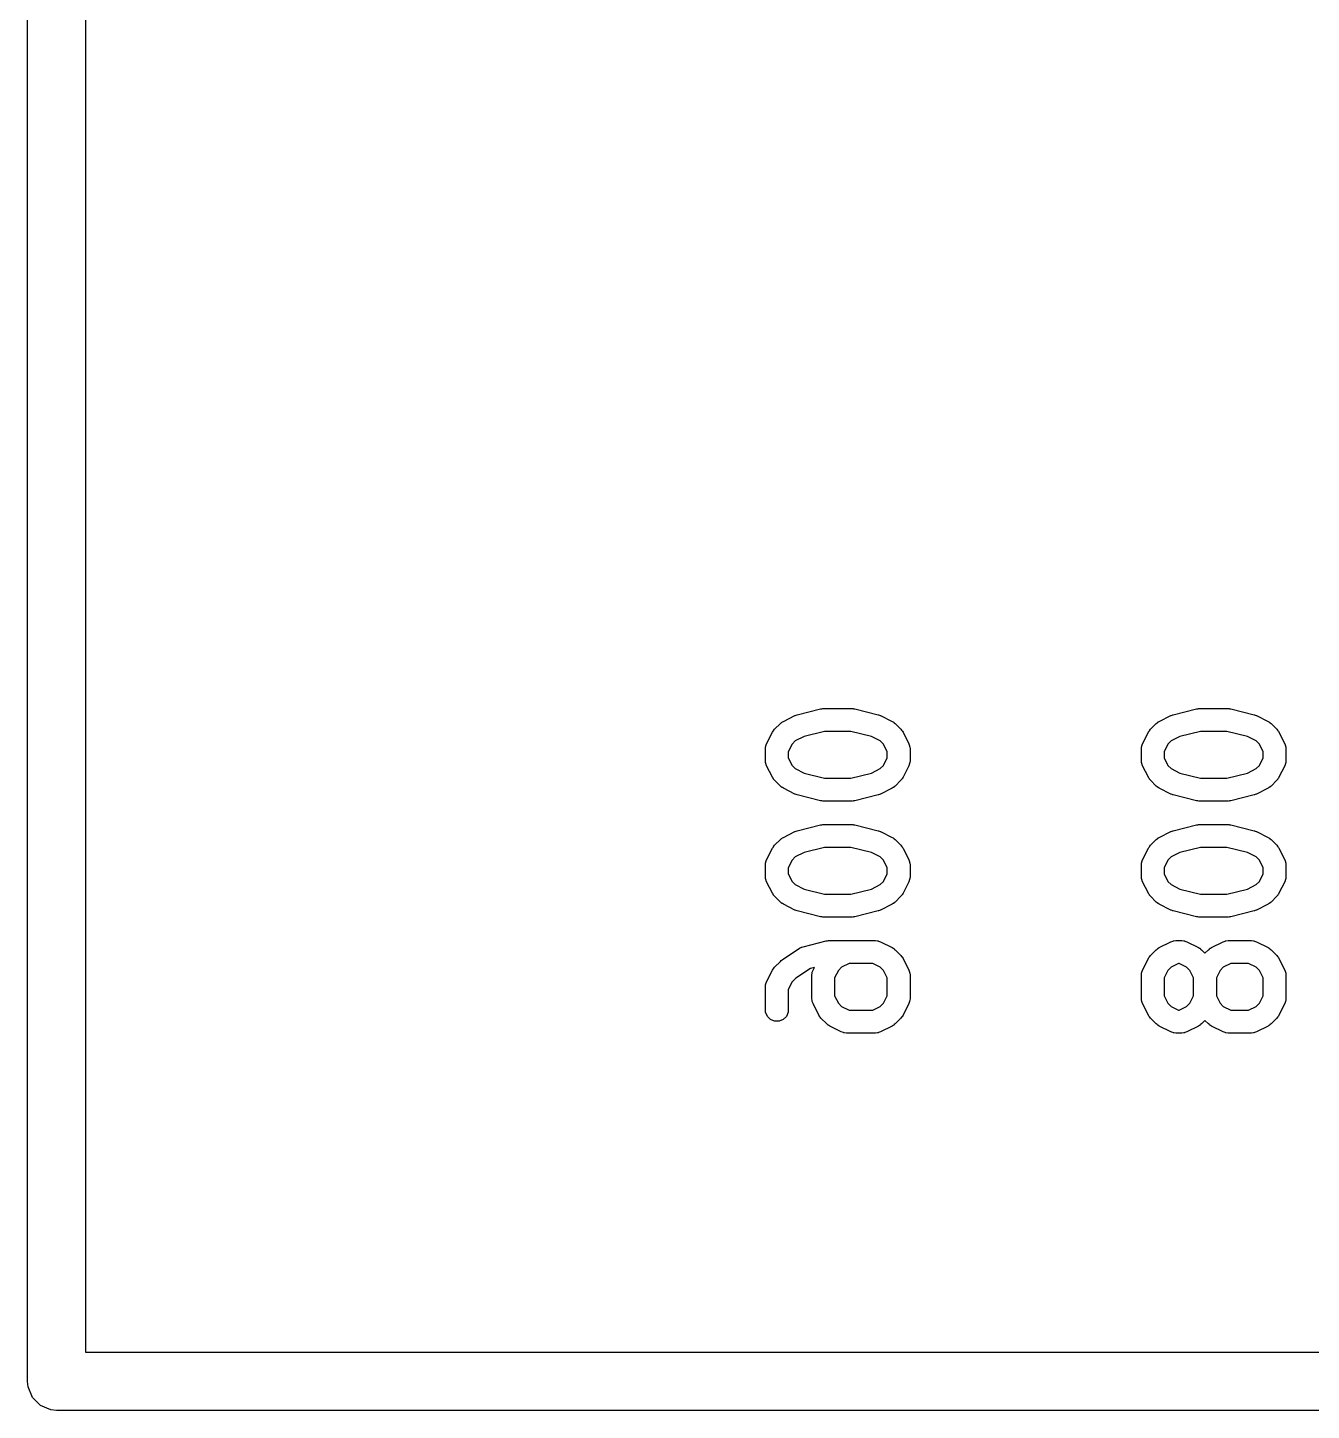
# Model space of a CAD drawing. Extents: x 169.7 to 203.1, y -97.4 to -79.2.
# Drawn here: x 169.7 to 178.13, y -97.39 to -88.3 of the extents above; entities that cross this region are included whole.
import ezdxf

# ---------------------------------------------------------------- set-up
doc = ezdxf.new("R2010")
doc.units = 0
doc.layers.add('BLACK', color=7, linetype='CONTINUOUS')

msp = doc.modelspace()

# ---------------------------------------------------------------- linework, layer by layer
at = {"layer": 'BLACK', "linetype": 'CONTINUOUS'}
for p, q in [((169.6995, -97.195), (169.6995, -79.415)), ((170.0805, -79.6055), (170.0805, -97.0045)), ((174.756485, -92.817048), (174.908867, -92.778952)), ((174.908867, -92.778952), (174.911403, -92.778576)), ((174.911403, -92.778576), (174.912425, -92.778154)), ((174.912425, -92.778154), (174.917937, -92.777611)), ((174.917937, -92.777611), (174.923411, -92.776802)), ((174.923411, -92.776802), (174.924503, -92.776964)), ((174.924503, -92.776964), (174.927057, -92.776713)), ((174.927057, -92.776713), (175.117533, -92.776713)), ((175.117533, -92.776713), (175.120086, -92.776964)), ((175.120086, -92.776964), (175.121179, -92.776802)), ((175.121179, -92.776802), (175.126653, -92.777611)), ((175.126653, -92.777611), (175.132165, -92.778154)), ((175.132165, -92.778154), (175.133185, -92.778576)), ((175.133185, -92.778576), (175.135724, -92.778952)), ((175.135724, -92.778952), (175.288105, -92.817048)), ((177.226485, -92.817048), (177.378867, -92.778952)), ((177.378867, -92.778952), (177.381403, -92.778576)), ((177.381403, -92.778576), (177.382425, -92.778154)), ((177.382425, -92.778154), (177.387937, -92.777611)), ((177.387937, -92.777611), (177.393411, -92.776802)), ((177.393411, -92.776802), (177.394503, -92.776964)), ((177.394503, -92.776964), (177.397057, -92.776713)), ((177.397057, -92.776713), (177.587533, -92.776713)), ((177.587533, -92.776713), (177.590086, -92.776964)), ((177.590086, -92.776964), (177.591179, -92.776802)), ((177.591179, -92.776802), (177.596653, -92.777611)), ((177.596653, -92.777611), (177.602165, -92.778154)), ((177.602165, -92.778154), (177.603185, -92.778576)), ((177.603185, -92.778576), (177.605724, -92.778952)), ((177.605724, -92.778952), (177.758105, -92.817048)), ((174.607357, -92.912966), (174.645452, -92.874871)), ((174.645452, -92.874871), (174.651201, -92.870152)), ((174.651201, -92.870152), (174.652501, -92.868654)), ((174.652501, -92.868654), (174.65476, -92.867232)), ((174.65476, -92.867232), (174.656817, -92.865544)), ((174.656817, -92.865544), (174.658644, -92.864786)), ((174.658644, -92.864786), (174.664944, -92.860822)), ((174.664944, -92.860822), (174.741135, -92.822727)), ((174.741135, -92.822727), (174.742204, -92.822317)), ((174.742204, -92.822317), (174.74264, -92.821995)), ((174.74264, -92.821995), (174.748791, -92.819796)), ((174.748791, -92.819796), (174.754867, -92.817472)), ((174.754867, -92.817472), (174.755405, -92.817433)), ((174.755405, -92.817433), (174.756485, -92.817048)), ((175.288105, -92.817048), (175.289184, -92.817433)), ((175.289184, -92.817433), (175.289723, -92.817472)), ((175.289723, -92.817472), (175.295798, -92.819796)), ((175.295798, -92.819796), (175.30195, -92.821995)), ((175.30195, -92.821995), (175.302385, -92.822317)), ((175.302385, -92.822317), (175.303455, -92.822727)), ((175.303455, -92.822727), (175.379645, -92.860822)), ((175.379645, -92.860822), (175.385941, -92.864785)), ((175.385941, -92.864785), (175.387771, -92.865543)), ((175.387771, -92.865543), (175.389829, -92.867232)), ((175.389829, -92.867232), (175.392088, -92.868654)), ((175.392088, -92.868654), (175.393387, -92.870152)), ((175.393387, -92.870152), (175.399136, -92.87487)), ((175.399136, -92.87487), (175.437232, -92.912965)), ((177.077357, -92.912966), (177.115452, -92.874871)), ((177.115452, -92.874871), (177.121201, -92.870152)), ((177.121201, -92.870152), (177.122501, -92.868654)), ((177.122501, -92.868654), (177.12476, -92.867232)), ((177.12476, -92.867232), (177.126817, -92.865544)), ((177.126817, -92.865544), (177.128644, -92.864786)), ((177.128644, -92.864786), (177.134944, -92.860822)), ((177.134944, -92.860822), (177.211135, -92.822727)), ((177.211135, -92.822727), (177.212204, -92.822317)), ((177.212204, -92.822317), (177.21264, -92.821995)), ((177.21264, -92.821995), (177.218791, -92.819796)), ((177.218791, -92.819796), (177.224867, -92.817472)), ((177.224867, -92.817472), (177.225405, -92.817433)), ((177.225405, -92.817433), (177.226485, -92.817048)), ((177.758105, -92.817048), (177.759184, -92.817433)), ((177.759184, -92.817433), (177.759723, -92.817472)), ((177.759723, -92.817472), (177.765798, -92.819796)), ((177.765798, -92.819796), (177.77195, -92.821995)), ((177.77195, -92.821995), (177.772385, -92.822317)), ((177.772385, -92.822317), (177.773455, -92.822727)), ((177.773455, -92.822727), (177.849645, -92.860822)), ((177.849645, -92.860822), (177.855941, -92.864785)), ((177.855941, -92.864785), (177.857771, -92.865543)), ((177.857771, -92.865543), (177.859829, -92.867232)), ((177.859829, -92.867232), (177.862088, -92.868654)), ((177.862088, -92.868654), (177.863387, -92.870152)), ((177.863387, -92.870152), (177.869136, -92.87487)), ((177.869136, -92.87487), (177.907232, -92.912965)), ((174.555213, -93.008649), (174.593308, -92.932458)), ((174.593308, -92.932458), (174.597272, -92.926158)), ((174.597272, -92.926158), (174.59803, -92.924331)), ((174.59803, -92.924331), (174.599718, -92.922274)), ((174.599718, -92.922274), (174.60114, -92.920015)), ((174.60114, -92.920015), (174.602638, -92.918715)), ((174.602638, -92.918715), (174.607357, -92.912966)), ((174.80085, -92.960573), (174.742911, -92.989543)), ((174.936292, -92.926713), (174.80085, -92.960573)), ((175.108298, -92.926713), (174.936292, -92.926713)), ((175.243737, -92.960573), (175.108298, -92.926713)), ((175.301677, -92.989543), (175.243737, -92.960573)), ((175.437232, -92.912965), (175.441952, -92.918716)), ((175.441952, -92.918716), (175.44345, -92.920015)), ((175.44345, -92.920015), (175.444869, -92.92227)), ((175.444869, -92.92227), (175.44656, -92.92433)), ((175.44656, -92.92433), (175.447318, -92.92616)), ((175.447318, -92.92616), (175.451282, -92.932458)), ((175.451282, -92.932458), (175.489377, -93.008649)), ((177.025213, -93.008649), (177.063308, -92.932458)), ((177.063308, -92.932458), (177.067272, -92.926158)), ((177.067272, -92.926158), (177.06803, -92.924331)), ((177.06803, -92.924331), (177.069718, -92.922274)), ((177.069718, -92.922274), (177.07114, -92.920015)), ((177.07114, -92.920015), (177.072638, -92.918715)), ((177.072638, -92.918715), (177.077357, -92.912966)), ((177.27085, -92.960573), (177.212911, -92.989543)), ((177.406292, -92.926713), (177.27085, -92.960573)), ((177.578298, -92.926713), (177.406292, -92.926713)), ((177.713737, -92.960573), (177.578298, -92.926713)), ((177.771677, -92.989543), (177.713737, -92.960573)), ((177.907232, -92.912965), (177.911952, -92.918716)), ((177.911952, -92.918716), (177.91345, -92.920015)), ((177.91345, -92.920015), (177.914869, -92.92227)), ((177.914869, -92.92227), (177.91656, -92.92433)), ((177.91656, -92.92433), (177.917318, -92.92616)), ((177.917318, -92.92616), (177.921282, -92.932458)), ((177.921282, -92.932458), (177.959377, -93.008649)), ((174.547295, -93.04219), (174.548736, -93.027558)), ((174.547295, -93.11838), (174.547295, -93.04219)), ((174.548736, -93.027558), (174.549767, -93.025068)), ((174.549767, -93.025068), (174.549958, -93.022381)), ((174.549958, -93.022381), (174.555213, -93.008649)), ((174.722029, -93.010425), (174.697295, -93.059894)), ((174.697295, -93.059894), (174.697295, -93.100675)), ((174.742911, -92.989543), (174.722029, -93.010425)), ((175.322561, -93.010426), (175.301677, -92.989543)), ((175.347295, -93.059894), (175.322561, -93.010426)), ((175.347295, -93.100675), (175.347295, -93.059894)), ((175.489377, -93.008649), (175.494632, -93.022381)), ((175.494632, -93.022381), (175.494822, -93.025068)), ((175.494822, -93.025068), (175.495854, -93.027558)), ((175.495854, -93.027558), (175.497295, -93.04219)), ((175.497295, -93.04219), (175.497295, -93.11838)), ((177.017295, -93.04219), (177.018736, -93.027558)), ((177.017295, -93.11838), (177.017295, -93.04219)), ((177.018736, -93.027558), (177.019767, -93.025068)), ((177.019767, -93.025068), (177.019958, -93.022381)), ((177.019958, -93.022381), (177.025213, -93.008649)), ((177.192029, -93.010425), (177.167295, -93.059894)), ((177.167295, -93.059894), (177.167295, -93.100675)), ((177.212911, -92.989543), (177.192029, -93.010425)), ((177.792561, -93.010426), (177.771677, -92.989543)), ((177.817295, -93.059894), (177.792561, -93.010426)), ((177.817295, -93.100675), (177.817295, -93.059894)), ((177.959377, -93.008649), (177.964632, -93.022381)), ((177.964632, -93.022381), (177.964822, -93.025068)), ((177.964822, -93.025068), (177.965854, -93.027558)), ((177.965854, -93.027558), (177.967295, -93.04219)), ((177.967295, -93.04219), (177.967295, -93.11838)), ((174.548736, -93.133012), (174.547295, -93.11838)), ((174.549767, -93.135501), (174.548736, -93.133012)), ((174.549958, -93.138189), (174.549767, -93.135501)), ((174.555213, -93.151921), (174.549958, -93.138189)), ((174.593308, -93.228112), (174.555213, -93.151921)), ((174.697295, -93.100675), (174.722029, -93.150144)), ((174.722029, -93.150144), (174.742911, -93.171026)), ((175.301677, -93.171026), (175.322561, -93.150143)), ((175.322561, -93.150143), (175.347295, -93.100675)), ((175.489377, -93.151921), (175.451282, -93.228112)), ((175.494632, -93.138189), (175.489377, -93.151921)), ((175.494822, -93.135501), (175.494632, -93.138189)), ((175.495854, -93.133012), (175.494822, -93.135501)), ((175.497295, -93.11838), (175.495854, -93.133012)), ((177.018736, -93.133012), (177.017295, -93.11838)), ((177.019767, -93.135501), (177.018736, -93.133012)), ((177.019958, -93.138189), (177.019767, -93.135501)), ((177.025213, -93.151921), (177.019958, -93.138189)), ((177.063308, -93.228112), (177.025213, -93.151921)), ((177.167295, -93.100675), (177.192029, -93.150144)), ((177.192029, -93.150144), (177.212911, -93.171026)), ((177.771677, -93.171026), (177.792561, -93.150143)), ((177.792561, -93.150143), (177.817295, -93.100675)), ((177.959377, -93.151921), (177.921282, -93.228112)), ((177.964632, -93.138189), (177.959377, -93.151921)), ((177.964822, -93.135501), (177.964632, -93.138189)), ((177.965854, -93.133012), (177.964822, -93.135501)), ((177.967295, -93.11838), (177.965854, -93.133012)), ((174.597272, -93.234411), (174.593308, -93.228112)), ((174.59803, -93.236239), (174.597272, -93.234411)), ((174.599718, -93.238295), (174.59803, -93.236239)), ((174.60114, -93.240555), (174.599718, -93.238295)), ((174.602638, -93.241854), (174.60114, -93.240555)), ((174.607357, -93.247604), (174.602638, -93.241854)), ((174.645452, -93.285699), (174.607357, -93.247604)), ((174.742911, -93.171026), (174.800851, -93.199996)), ((174.800851, -93.199996), (174.936291, -93.233856)), ((174.936291, -93.233856), (175.108299, -93.233856)), ((175.108299, -93.233856), (175.243738, -93.199996)), ((175.243738, -93.199996), (175.301677, -93.171026)), ((175.437232, -93.247605), (175.399136, -93.2857)), ((175.441952, -93.241853), (175.437232, -93.247605)), ((175.44345, -93.240555), (175.441952, -93.241853)), ((175.444869, -93.238299), (175.44345, -93.240555)), ((175.44656, -93.23624), (175.444869, -93.238299)), ((175.447318, -93.234409), (175.44656, -93.23624)), ((175.451282, -93.228112), (175.447318, -93.234409)), ((177.067272, -93.234411), (177.063308, -93.228112)), ((177.06803, -93.236239), (177.067272, -93.234411)), ((177.069718, -93.238295), (177.06803, -93.236239)), ((177.07114, -93.240555), (177.069718, -93.238295)), ((177.072638, -93.241854), (177.07114, -93.240555)), ((177.077357, -93.247604), (177.072638, -93.241854)), ((177.115452, -93.285699), (177.077357, -93.247604)), ((177.212911, -93.171026), (177.270851, -93.199996)), ((177.270851, -93.199996), (177.406291, -93.233856)), ((177.406291, -93.233856), (177.578299, -93.233856)), ((177.578299, -93.233856), (177.713738, -93.199996)), ((177.713738, -93.199996), (177.771677, -93.171026)), ((177.907232, -93.247605), (177.869136, -93.2857)), ((177.911952, -93.241853), (177.907232, -93.247605)), ((177.91345, -93.240555), (177.911952, -93.241853)), ((177.914869, -93.238299), (177.91345, -93.240555)), ((177.91656, -93.23624), (177.914869, -93.238299)), ((177.917318, -93.234409), (177.91656, -93.23624)), ((177.921282, -93.228112), (177.917318, -93.234409)), ((174.651201, -93.290417), (174.645452, -93.285699)), ((174.652501, -93.291916), (174.651201, -93.290417)), ((174.65476, -93.293337), (174.652501, -93.291916)), ((174.656817, -93.295026), (174.65476, -93.293337)), ((174.658644, -93.295783), (174.656817, -93.295026)), ((174.664944, -93.299748), (174.658644, -93.295783)), ((174.741135, -93.337843), (174.664944, -93.299748)), ((174.742204, -93.338252), (174.741135, -93.337843)), ((174.74264, -93.338575), (174.742204, -93.338252)), ((174.748785, -93.34077), (174.74264, -93.338575)), ((174.754867, -93.343098), (174.748785, -93.34077)), ((174.755406, -93.343136), (174.754867, -93.343098)), ((174.756486, -93.343522), (174.755406, -93.343136)), ((174.908867, -93.381617), (174.756486, -93.343522)), ((175.288104, -93.343522), (175.135723, -93.381617)), ((175.289183, -93.343136), (175.288104, -93.343522)), ((175.289723, -93.343098), (175.289183, -93.343136)), ((175.295804, -93.34077), (175.289723, -93.343098)), ((175.30195, -93.338575), (175.295804, -93.34077)), ((175.302385, -93.338252), (175.30195, -93.338575)), ((175.303455, -93.337843), (175.302385, -93.338252)), ((175.379645, -93.299748), (175.303455, -93.337843)), ((175.385941, -93.295784), (175.379645, -93.299748)), ((175.387771, -93.295027), (175.385941, -93.295784)), ((175.389829, -93.293337), (175.387771, -93.295027)), ((175.392088, -93.291916), (175.389829, -93.293337)), ((175.393387, -93.290417), (175.392088, -93.291916)), ((175.399136, -93.2857), (175.393387, -93.290417)), ((177.121201, -93.290417), (177.115452, -93.285699)), ((177.122501, -93.291916), (177.121201, -93.290417)), ((177.12476, -93.293337), (177.122501, -93.291916)), ((177.126817, -93.295026), (177.12476, -93.293337)), ((177.128644, -93.295783), (177.126817, -93.295026)), ((177.134944, -93.299748), (177.128644, -93.295783)), ((177.211135, -93.337843), (177.134944, -93.299748)), ((177.212204, -93.338252), (177.211135, -93.337843)), ((177.21264, -93.338575), (177.212204, -93.338252)), ((177.218785, -93.34077), (177.21264, -93.338575)), ((177.224867, -93.343098), (177.218785, -93.34077)), ((177.225406, -93.343136), (177.224867, -93.343098)), ((177.226486, -93.343522), (177.225406, -93.343136)), ((177.378867, -93.381617), (177.226486, -93.343522)), ((177.758104, -93.343522), (177.605723, -93.381617)), ((177.759183, -93.343136), (177.758104, -93.343522)), ((177.759723, -93.343098), (177.759183, -93.343136)), ((177.765804, -93.34077), (177.759723, -93.343098)), ((177.77195, -93.338575), (177.765804, -93.34077)), ((177.772385, -93.338252), (177.77195, -93.338575)), ((177.773455, -93.337843), (177.772385, -93.338252)), ((177.849645, -93.299748), (177.773455, -93.337843)), ((177.855941, -93.295784), (177.849645, -93.299748)), ((177.857771, -93.295027), (177.855941, -93.295784)), ((177.859829, -93.293337), (177.857771, -93.295027)), ((177.862088, -93.291916), (177.859829, -93.293337)), ((177.863387, -93.290417), (177.862088, -93.291916)), ((177.869136, -93.2857), (177.863387, -93.290417)), ((174.911404, -93.381992), (174.908867, -93.381617)), ((174.912425, -93.382415), (174.911404, -93.381992)), ((174.917927, -93.382956), (174.912425, -93.382415)), ((174.923412, -93.383768), (174.917927, -93.382956)), ((174.924507, -93.383604), (174.923412, -93.383768)), ((174.927057, -93.383856), (174.924507, -93.383604)), ((175.117533, -93.383856), (174.927057, -93.383856)), ((175.120086, -93.383604), (175.117533, -93.383856)), ((175.121178, -93.383767), (175.120086, -93.383604)), ((175.12665, -93.382958), (175.121178, -93.383767)), ((175.132165, -93.382415), (175.12665, -93.382958)), ((175.133186, -93.381991), (175.132165, -93.382415)), ((175.135723, -93.381617), (175.133186, -93.381991)), ((177.381404, -93.381992), (177.378867, -93.381617)), ((177.382425, -93.382415), (177.381404, -93.381992)), ((177.387927, -93.382956), (177.382425, -93.382415)), ((177.393412, -93.383768), (177.387927, -93.382956)), ((177.394507, -93.383604), (177.393412, -93.383768)), ((177.397057, -93.383856), (177.394507, -93.383604)), ((177.587533, -93.383856), (177.397057, -93.383856)), ((177.590086, -93.383604), (177.587533, -93.383856)), ((177.591178, -93.383767), (177.590086, -93.383604)), ((177.59665, -93.382958), (177.591178, -93.383767)), ((177.602165, -93.382415), (177.59665, -93.382958)), ((177.603186, -93.381991), (177.602165, -93.382415)), ((177.605723, -93.381617), (177.603186, -93.381991)), ((174.664944, -93.622727), (174.741135, -93.584632)), ((174.741135, -93.584632), (174.742204, -93.584222)), ((174.742204, -93.584222), (174.74264, -93.5839)), ((174.74264, -93.5839), (174.748791, -93.581701)), ((174.748791, -93.581701), (174.754867, -93.579377)), ((174.754867, -93.579377), (174.755405, -93.579338)), ((174.755405, -93.579338), (174.756485, -93.578953)), ((174.756485, -93.578953), (174.908867, -93.540857)), ((174.908867, -93.540857), (174.911403, -93.540481)), ((174.911403, -93.540481), (174.912425, -93.540059)), ((174.912425, -93.540059), (174.917937, -93.539516)), ((174.917937, -93.539516), (174.923411, -93.538707)), ((174.923411, -93.538707), (174.924503, -93.538869)), ((174.924503, -93.538869), (174.927057, -93.538618)), ((174.927057, -93.538618), (175.117533, -93.538618)), ((175.117533, -93.538618), (175.120086, -93.538869)), ((175.120086, -93.538869), (175.121179, -93.538707)), ((175.121179, -93.538707), (175.126653, -93.539516)), ((175.126653, -93.539516), (175.132165, -93.540059)), ((175.132165, -93.540059), (175.133185, -93.540481)), ((175.133185, -93.540481), (175.135724, -93.540857)), ((175.135724, -93.540857), (175.288105, -93.578953)), ((175.288105, -93.578953), (175.289184, -93.579338)), ((175.289184, -93.579338), (175.289723, -93.579377)), ((175.289723, -93.579377), (175.295798, -93.581701)), ((175.295798, -93.581701), (175.30195, -93.5839)), ((175.30195, -93.5839), (175.302385, -93.584222)), ((175.302385, -93.584222), (175.303455, -93.584632)), ((175.303455, -93.584632), (175.379645, -93.622727)), ((177.134944, -93.622727), (177.211135, -93.584632)), ((177.211135, -93.584632), (177.212204, -93.584222)), ((177.212204, -93.584222), (177.21264, -93.5839)), ((177.21264, -93.5839), (177.218791, -93.581701)), ((177.218791, -93.581701), (177.224867, -93.579377)), ((177.224867, -93.579377), (177.225405, -93.579338)), ((177.225405, -93.579338), (177.226485, -93.578953)), ((177.226485, -93.578953), (177.378867, -93.540857)), ((177.378867, -93.540857), (177.381403, -93.540481)), ((177.381403, -93.540481), (177.382425, -93.540059)), ((177.382425, -93.540059), (177.387937, -93.539516)), ((177.387937, -93.539516), (177.393411, -93.538707)), ((177.393411, -93.538707), (177.394503, -93.538869)), ((177.394503, -93.538869), (177.397057, -93.538618)), ((177.397057, -93.538618), (177.587533, -93.538618)), ((177.587533, -93.538618), (177.590086, -93.538869)), ((177.590086, -93.538869), (177.591179, -93.538707)), ((177.591179, -93.538707), (177.596653, -93.539516)), ((177.596653, -93.539516), (177.602165, -93.540059)), ((177.602165, -93.540059), (177.603185, -93.540481)), ((177.603185, -93.540481), (177.605724, -93.540857)), ((177.605724, -93.540857), (177.758105, -93.578953)), ((177.758105, -93.578953), (177.759184, -93.579338)), ((177.759184, -93.579338), (177.759723, -93.579377)), ((177.759723, -93.579377), (177.765798, -93.581701)), ((177.765798, -93.581701), (177.77195, -93.5839)), ((177.77195, -93.5839), (177.772385, -93.584222)), ((177.772385, -93.584222), (177.773455, -93.584632)), ((177.773455, -93.584632), (177.849645, -93.622727)), ((174.555213, -93.770554), (174.593308, -93.694363)), ((174.593308, -93.694363), (174.597272, -93.688063)), ((174.597272, -93.688063), (174.59803, -93.686236)), ((174.59803, -93.686236), (174.599718, -93.684179)), ((174.599718, -93.684179), (174.60114, -93.68192)), ((174.60114, -93.68192), (174.602638, -93.68062)), ((174.602638, -93.68062), (174.607357, -93.674871)), ((174.607357, -93.674871), (174.645452, -93.636776)), ((174.645452, -93.636776), (174.651201, -93.632057)), ((174.651201, -93.632057), (174.652501, -93.630559)), ((174.652501, -93.630559), (174.65476, -93.629137)), ((174.65476, -93.629137), (174.656817, -93.627449)), ((174.656817, -93.627449), (174.658644, -93.626691)), ((174.658644, -93.626691), (174.664944, -93.622727)), ((174.936292, -93.688618), (174.80085, -93.722478)), ((175.108298, -93.688618), (174.936292, -93.688618)), ((175.243737, -93.722478), (175.108298, -93.688618)), ((175.379645, -93.622727), (175.385941, -93.62669)), ((175.385941, -93.62669), (175.387771, -93.627448)), ((175.387771, -93.627448), (175.389829, -93.629137)), ((175.389829, -93.629137), (175.392088, -93.630559)), ((175.392088, -93.630559), (175.393387, -93.632057)), ((175.393387, -93.632057), (175.399136, -93.636775)), ((175.399136, -93.636775), (175.437232, -93.67487)), ((175.437232, -93.67487), (175.441952, -93.680621)), ((175.441952, -93.680621), (175.44345, -93.68192)), ((175.44345, -93.68192), (175.444869, -93.684175)), ((175.444869, -93.684175), (175.44656, -93.686235)), ((175.44656, -93.686235), (175.447318, -93.688065)), ((175.447318, -93.688065), (175.451282, -93.694363)), ((175.451282, -93.694363), (175.489377, -93.770554)), ((177.025213, -93.770554), (177.063308, -93.694363)), ((177.063308, -93.694363), (177.067272, -93.688063)), ((177.067272, -93.688063), (177.06803, -93.686236)), ((177.06803, -93.686236), (177.069718, -93.684179)), ((177.069718, -93.684179), (177.07114, -93.68192)), ((177.07114, -93.68192), (177.072638, -93.68062)), ((177.072638, -93.68062), (177.077357, -93.674871)), ((177.077357, -93.674871), (177.115452, -93.636776)), ((177.115452, -93.636776), (177.121201, -93.632057)), ((177.121201, -93.632057), (177.122501, -93.630559)), ((177.122501, -93.630559), (177.12476, -93.629137)), ((177.12476, -93.629137), (177.126817, -93.627449)), ((177.126817, -93.627449), (177.128644, -93.626691)), ((177.128644, -93.626691), (177.134944, -93.622727)), ((177.406292, -93.688618), (177.27085, -93.722478)), ((177.578298, -93.688618), (177.406292, -93.688618)), ((177.713737, -93.722478), (177.578298, -93.688618)), ((177.849645, -93.622727), (177.855941, -93.62669)), ((177.855941, -93.62669), (177.857771, -93.627448)), ((177.857771, -93.627448), (177.859829, -93.629137)), ((177.859829, -93.629137), (177.862088, -93.630559)), ((177.862088, -93.630559), (177.863387, -93.632057)), ((177.863387, -93.632057), (177.869136, -93.636775)), ((177.869136, -93.636775), (177.907232, -93.67487)), ((177.907232, -93.67487), (177.911952, -93.680621)), ((177.911952, -93.680621), (177.91345, -93.68192)), ((177.91345, -93.68192), (177.914869, -93.684175)), ((177.914869, -93.684175), (177.91656, -93.686235)), ((177.91656, -93.686235), (177.917318, -93.688065)), ((177.917318, -93.688065), (177.921282, -93.694363)), ((177.921282, -93.694363), (177.959377, -93.770554)), ((174.547295, -93.804095), (174.548736, -93.789463)), ((174.548736, -93.789463), (174.549767, -93.786973)), ((174.549767, -93.786973), (174.549958, -93.784286)), ((174.549958, -93.784286), (174.555213, -93.770554)), ((174.722029, -93.77233), (174.697295, -93.821799)), ((174.742911, -93.751448), (174.722029, -93.77233)), ((174.80085, -93.722478), (174.742911, -93.751448)), ((175.301677, -93.751448), (175.243737, -93.722478)), ((175.322561, -93.772331), (175.301677, -93.751448)), ((175.347295, -93.821799), (175.322561, -93.772331)), ((175.489377, -93.770554), (175.494632, -93.784286)), ((175.494632, -93.784286), (175.494822, -93.786973)), ((175.494822, -93.786973), (175.495854, -93.789463)), ((175.495854, -93.789463), (175.497295, -93.804095)), ((177.017295, -93.804095), (177.018736, -93.789463)), ((177.018736, -93.789463), (177.019767, -93.786973)), ((177.019767, -93.786973), (177.019958, -93.784286)), ((177.019958, -93.784286), (177.025213, -93.770554)), ((177.192029, -93.77233), (177.167295, -93.821799)), ((177.212911, -93.751448), (177.192029, -93.77233)), ((177.27085, -93.722478), (177.212911, -93.751448)), ((177.771677, -93.751448), (177.713737, -93.722478)), ((177.792561, -93.772331), (177.771677, -93.751448)), ((177.817295, -93.821799), (177.792561, -93.772331)), ((177.959377, -93.770554), (177.964632, -93.784286)), ((177.964632, -93.784286), (177.964822, -93.786973)), ((177.964822, -93.786973), (177.965854, -93.789463)), ((177.965854, -93.789463), (177.967295, -93.804095)), ((174.547295, -93.880285), (174.547295, -93.804095)), ((174.548736, -93.894917), (174.547295, -93.880285)), ((174.697295, -93.821799), (174.697295, -93.86258)), ((174.697295, -93.86258), (174.722029, -93.912049)), ((175.322561, -93.912048), (175.347295, -93.86258)), ((175.347295, -93.86258), (175.347295, -93.821799)), ((175.497295, -93.880285), (175.495854, -93.894917)), ((175.497295, -93.804095), (175.497295, -93.880285)), ((177.017295, -93.880285), (177.017295, -93.804095)), ((177.018736, -93.894917), (177.017295, -93.880285)), ((177.167295, -93.821799), (177.167295, -93.86258)), ((177.167295, -93.86258), (177.192029, -93.912049)), ((177.792561, -93.912048), (177.817295, -93.86258)), ((177.817295, -93.86258), (177.817295, -93.821799)), ((177.967295, -93.880285), (177.965854, -93.894917)), ((177.967295, -93.804095), (177.967295, -93.880285)), ((174.549767, -93.897406), (174.548736, -93.894917)), ((174.549958, -93.900094), (174.549767, -93.897406)), ((174.555213, -93.913826), (174.549958, -93.900094)), ((174.593308, -93.990017), (174.555213, -93.913826)), ((174.722029, -93.912049), (174.742911, -93.932931)), ((174.742911, -93.932931), (174.800851, -93.961901)), ((174.800851, -93.961901), (174.936291, -93.995761)), ((175.108299, -93.995761), (175.243738, -93.961901)), ((175.243738, -93.961901), (175.301677, -93.932931)), ((175.301677, -93.932931), (175.322561, -93.912048)), ((175.489377, -93.913826), (175.451282, -93.990017)), ((175.494632, -93.900094), (175.489377, -93.913826)), ((175.494822, -93.897406), (175.494632, -93.900094)), ((175.495854, -93.894917), (175.494822, -93.897406)), ((177.019767, -93.897406), (177.018736, -93.894917)), ((177.019958, -93.900094), (177.019767, -93.897406)), ((177.025213, -93.913826), (177.019958, -93.900094)), ((177.063308, -93.990017), (177.025213, -93.913826)), ((177.192029, -93.912049), (177.212911, -93.932931)), ((177.212911, -93.932931), (177.270851, -93.961901)), ((177.270851, -93.961901), (177.406291, -93.995761)), ((177.578299, -93.995761), (177.713738, -93.961901)), ((177.713738, -93.961901), (177.771677, -93.932931)), ((177.771677, -93.932931), (177.792561, -93.912048)), ((177.959377, -93.913826), (177.921282, -93.990017)), ((177.964632, -93.900094), (177.959377, -93.913826)), ((177.964822, -93.897406), (177.964632, -93.900094)), ((177.965854, -93.894917), (177.964822, -93.897406)), ((174.597272, -93.996316), (174.593308, -93.990017)), ((174.59803, -93.998144), (174.597272, -93.996316)), ((174.599718, -94.0002), (174.59803, -93.998144)), ((174.60114, -94.00246), (174.599718, -94.0002)), ((174.602638, -94.003759), (174.60114, -94.00246)), ((174.607357, -94.009509), (174.602638, -94.003759)), ((174.645452, -94.047604), (174.607357, -94.009509)), ((174.651201, -94.052322), (174.645452, -94.047604)), ((174.652501, -94.053821), (174.651201, -94.052322)), ((174.65476, -94.055242), (174.652501, -94.053821)), ((174.656817, -94.056931), (174.65476, -94.055242)), ((174.658644, -94.057688), (174.656817, -94.056931)), ((174.664944, -94.061653), (174.658644, -94.057688)), ((174.741135, -94.099748), (174.664944, -94.061653)), ((174.936291, -93.995761), (175.108299, -93.995761)), ((175.379645, -94.061653), (175.303455, -94.099748)), ((175.385941, -94.057689), (175.379645, -94.061653)), ((175.387771, -94.056932), (175.385941, -94.057689)), ((175.389829, -94.055242), (175.387771, -94.056932)), ((175.392088, -94.053821), (175.389829, -94.055242)), ((175.393387, -94.052322), (175.392088, -94.053821)), ((175.399136, -94.047605), (175.393387, -94.052322)), ((175.437232, -94.00951), (175.399136, -94.047605)), ((175.441952, -94.003758), (175.437232, -94.00951)), ((175.44345, -94.00246), (175.441952, -94.003758)), ((175.444869, -94.000204), (175.44345, -94.00246)), ((175.44656, -93.998145), (175.444869, -94.000204)), ((175.447318, -93.996314), (175.44656, -93.998145)), ((175.451282, -93.990017), (175.447318, -93.996314)), ((177.067272, -93.996316), (177.063308, -93.990017)), ((177.06803, -93.998144), (177.067272, -93.996316)), ((177.069718, -94.0002), (177.06803, -93.998144)), ((177.07114, -94.00246), (177.069718, -94.0002)), ((177.072638, -94.003759), (177.07114, -94.00246)), ((177.077357, -94.009509), (177.072638, -94.003759)), ((177.115452, -94.047604), (177.077357, -94.009509)), ((177.121201, -94.052322), (177.115452, -94.047604)), ((177.122501, -94.053821), (177.121201, -94.052322)), ((177.12476, -94.055242), (177.122501, -94.053821)), ((177.126817, -94.056931), (177.12476, -94.055242)), ((177.128644, -94.057688), (177.126817, -94.056931)), ((177.134944, -94.061653), (177.128644, -94.057688)), ((177.211135, -94.099748), (177.134944, -94.061653)), ((177.406291, -93.995761), (177.578299, -93.995761)), ((177.849645, -94.061653), (177.773455, -94.099748)), ((177.855941, -94.057689), (177.849645, -94.061653)), ((177.857771, -94.056932), (177.855941, -94.057689)), ((177.859829, -94.055242), (177.857771, -94.056932)), ((177.862088, -94.053821), (177.859829, -94.055242)), ((177.863387, -94.052322), (177.862088, -94.053821)), ((177.869136, -94.047605), (177.863387, -94.052322)), ((177.907232, -94.00951), (177.869136, -94.047605)), ((177.911952, -94.003758), (177.907232, -94.00951)), ((177.91345, -94.00246), (177.911952, -94.003758)), ((177.914869, -94.000204), (177.91345, -94.00246)), ((177.91656, -93.998145), (177.914869, -94.000204)), ((177.917318, -93.996314), (177.91656, -93.998145)), ((177.921282, -93.990017), (177.917318, -93.996314)), ((174.742204, -94.100157), (174.741135, -94.099748)), ((174.74264, -94.10048), (174.742204, -94.100157)), ((174.748785, -94.102675), (174.74264, -94.10048)), ((174.754867, -94.105003), (174.748785, -94.102675)), ((174.755406, -94.105041), (174.754867, -94.105003)), ((174.756486, -94.105427), (174.755406, -94.105041)), ((174.908867, -94.143522), (174.756486, -94.105427)), ((174.911404, -94.143897), (174.908867, -94.143522)), ((174.912425, -94.14432), (174.911404, -94.143897)), ((174.917927, -94.144861), (174.912425, -94.14432)), ((174.923412, -94.145673), (174.917927, -94.144861)), ((174.924507, -94.145509), (174.923412, -94.145673)), ((174.927057, -94.145761), (174.924507, -94.145509)), ((175.117533, -94.145761), (174.927057, -94.145761)), ((175.120086, -94.145509), (175.117533, -94.145761)), ((175.121178, -94.145672), (175.120086, -94.145509)), ((175.12665, -94.144863), (175.121178, -94.145672)), ((175.132165, -94.14432), (175.12665, -94.144863)), ((175.133186, -94.143896), (175.132165, -94.14432)), ((175.135723, -94.143522), (175.133186, -94.143896)), ((175.288104, -94.105427), (175.135723, -94.143522)), ((175.289183, -94.105041), (175.288104, -94.105427)), ((175.289723, -94.105003), (175.289183, -94.105041)), ((175.295804, -94.102675), (175.289723, -94.105003)), ((175.30195, -94.10048), (175.295804, -94.102675)), ((175.302385, -94.100157), (175.30195, -94.10048)), ((175.303455, -94.099748), (175.302385, -94.100157)), ((177.212204, -94.100157), (177.211135, -94.099748)), ((177.21264, -94.10048), (177.212204, -94.100157)), ((177.218785, -94.102675), (177.21264, -94.10048)), ((177.224867, -94.105003), (177.218785, -94.102675)), ((177.225406, -94.105041), (177.224867, -94.105003)), ((177.226486, -94.105427), (177.225406, -94.105041)), ((177.378867, -94.143522), (177.226486, -94.105427)), ((177.381404, -94.143897), (177.378867, -94.143522)), ((177.382425, -94.14432), (177.381404, -94.143897)), ((177.387927, -94.144861), (177.382425, -94.14432)), ((177.393412, -94.145673), (177.387927, -94.144861)), ((177.394507, -94.145509), (177.393412, -94.145673)), ((177.397057, -94.145761), (177.394507, -94.145509)), ((177.587533, -94.145761), (177.397057, -94.145761)), ((177.590086, -94.145509), (177.587533, -94.145761)), ((177.591178, -94.145672), (177.590086, -94.145509)), ((177.59665, -94.144863), (177.591178, -94.145672)), ((177.602165, -94.14432), (177.59665, -94.144863)), ((177.603186, -94.143896), (177.602165, -94.14432)), ((177.605723, -94.143522), (177.603186, -94.143896)), ((177.758104, -94.105427), (177.605723, -94.143522)), ((177.759183, -94.105041), (177.758104, -94.105427)), ((177.759723, -94.105003), (177.759183, -94.105041)), ((177.765804, -94.102675), (177.759723, -94.105003)), ((177.77195, -94.10048), (177.765804, -94.102675)), ((177.772385, -94.100157), (177.77195, -94.10048)), ((177.773455, -94.099748), (177.772385, -94.100157)), ((174.779246, -94.346908), (174.780735, -94.345805)), ((174.780735, -94.345805), (174.782494, -94.345176)), ((174.782494, -94.345176), (174.784142, -94.344298)), ((174.784142, -94.344298), (174.785957, -94.343938)), ((174.785957, -94.343938), (174.79458, -94.340858)), ((174.79458, -94.340858), (174.946962, -94.302762)), ((174.946962, -94.302762), (174.949498, -94.302386)), ((174.949498, -94.302386), (174.95052, -94.301964)), ((174.95052, -94.301964), (174.956032, -94.301421)), ((174.956032, -94.301421), (174.961506, -94.300612)), ((174.961506, -94.300612), (174.962598, -94.300774)), ((174.962598, -94.300774), (174.965152, -94.300523)), ((174.965152, -94.300523), (175.269914, -94.300523)), ((175.269914, -94.300523), (175.284546, -94.301964)), ((175.284546, -94.301964), (175.287034, -94.302994)), ((175.287034, -94.302994), (175.289724, -94.303186)), ((175.289724, -94.303186), (175.303456, -94.308441)), ((175.303456, -94.308441), (175.379645, -94.346537)), ((177.134944, -94.346537), (177.211134, -94.308441)), ((177.211134, -94.308441), (177.224866, -94.303186)), ((177.224866, -94.303186), (177.227555, -94.302994)), ((177.227555, -94.302994), (177.230044, -94.301964)), ((177.230044, -94.301964), (177.244676, -94.300523)), ((177.244676, -94.300523), (177.282771, -94.300523)), ((177.282771, -94.300523), (177.297403, -94.301964)), ((177.297403, -94.301964), (177.299891, -94.302994)), ((177.299891, -94.302994), (177.302581, -94.303186)), ((177.302581, -94.303186), (177.316313, -94.308441)), ((177.316313, -94.308441), (177.392502, -94.346537)), ((177.477801, -94.346537), (177.553991, -94.308441)), ((177.553991, -94.308441), (177.567723, -94.303186)), ((177.567723, -94.303186), (177.570412, -94.302994)), ((177.570412, -94.302994), (177.572901, -94.301964)), ((177.572901, -94.301964), (177.587533, -94.300523)), ((177.587533, -94.300523), (177.739914, -94.300523)), ((177.739914, -94.300523), (177.754546, -94.301964)), ((177.754546, -94.301964), (177.757034, -94.302994)), ((177.757034, -94.302994), (177.759724, -94.303186)), ((177.759724, -94.303186), (177.773456, -94.308441)), ((177.773456, -94.308441), (177.849645, -94.346537)), ((174.607357, -94.474871), (174.645452, -94.436776)), ((174.645452, -94.436776), (174.64549, -94.436744)), ((174.64549, -94.436744), (174.645507, -94.43672)), ((174.645507, -94.43672), (174.651383, -94.431907)), ((174.651383, -94.431907), (174.656817, -94.427449)), ((174.656817, -94.427449), (174.656841, -94.427438)), ((174.656841, -94.427438), (174.656883, -94.427405)), ((174.656883, -94.427405), (174.771168, -94.351215)), ((174.771168, -94.351215), (174.779246, -94.346908)), ((175.379645, -94.346537), (175.385939, -94.350499)), ((175.385939, -94.350499), (175.387771, -94.351258)), ((175.387771, -94.351258), (175.389834, -94.352951)), ((175.389834, -94.352951), (175.392088, -94.35437)), ((175.392088, -94.35437), (175.393384, -94.355864)), ((175.393384, -94.355864), (175.399136, -94.360585)), ((175.399136, -94.360585), (175.437232, -94.39868)), ((175.437232, -94.39868), (175.441952, -94.404431)), ((175.441952, -94.404431), (175.44345, -94.40573)), ((175.44345, -94.40573), (175.444869, -94.407985)), ((175.444869, -94.407985), (175.44656, -94.410045)), ((175.44656, -94.410045), (175.447318, -94.411875)), ((175.447318, -94.411875), (175.451282, -94.418173)), ((175.451282, -94.418173), (175.489377, -94.494363)), ((177.025213, -94.494363), (177.063308, -94.418173)), ((177.063308, -94.418173), (177.067272, -94.411873)), ((177.067272, -94.411873), (177.06803, -94.410046)), ((177.06803, -94.410046), (177.069718, -94.407989)), ((177.069718, -94.407989), (177.07114, -94.40573)), ((177.07114, -94.40573), (177.072638, -94.40443)), ((177.072638, -94.40443), (177.077357, -94.398681)), ((177.077357, -94.398681), (177.115452, -94.360586)), ((177.115452, -94.360586), (177.121204, -94.355865)), ((177.121204, -94.355865), (177.122501, -94.35437)), ((177.122501, -94.35437), (177.124755, -94.35295)), ((177.124755, -94.35295), (177.126817, -94.351259)), ((177.126817, -94.351259), (177.128647, -94.3505)), ((177.128647, -94.3505), (177.134944, -94.346537)), ((177.392502, -94.346537), (177.398796, -94.350499)), ((177.398796, -94.350499), (177.400628, -94.351258)), ((177.400628, -94.351258), (177.402691, -94.352951)), ((177.402691, -94.352951), (177.404945, -94.35437)), ((177.404945, -94.35437), (177.406241, -94.355864)), ((177.406241, -94.355864), (177.411993, -94.360585)), ((177.411993, -94.360585), (177.435151, -94.383743)), ((177.435151, -94.383743), (177.458309, -94.360586)), ((177.458309, -94.360586), (177.464061, -94.355865)), ((177.464061, -94.355865), (177.465358, -94.35437)), ((177.465358, -94.35437), (177.467612, -94.35295)), ((177.467612, -94.35295), (177.469674, -94.351259)), ((177.469674, -94.351259), (177.471504, -94.3505)), ((177.471504, -94.3505), (177.477801, -94.346537)), ((177.849645, -94.346537), (177.855939, -94.350499)), ((177.855939, -94.350499), (177.857771, -94.351258)), ((177.857771, -94.351258), (177.859834, -94.352951)), ((177.859834, -94.352951), (177.862088, -94.35437)), ((177.862088, -94.35437), (177.863384, -94.355864)), ((177.863384, -94.355864), (177.869136, -94.360585)), ((177.869136, -94.360585), (177.907232, -94.39868)), ((177.907232, -94.39868), (177.911952, -94.404431)), ((177.911952, -94.404431), (177.91345, -94.40573)), ((177.91345, -94.40573), (177.914869, -94.407985)), ((177.914869, -94.407985), (177.91656, -94.410045)), ((177.91656, -94.410045), (177.917318, -94.411875)), ((177.917318, -94.411875), (177.921282, -94.418173)), ((177.921282, -94.418173), (177.959377, -94.494363)), ((174.555213, -94.570554), (174.593308, -94.494363)), ((174.593308, -94.494363), (174.597272, -94.488063)), ((174.597272, -94.488063), (174.59803, -94.486236)), ((174.59803, -94.486236), (174.599718, -94.484179)), ((174.599718, -94.484179), (174.60114, -94.48192)), ((174.60114, -94.48192), (174.602638, -94.48062)), ((174.602638, -94.48062), (174.607357, -94.474871)), ((174.843562, -94.483229), (174.746266, -94.548093)), ((174.868681, -94.476949), (174.843562, -94.483229)), ((174.852057, -94.527904), (174.853498, -94.513272)), ((174.852057, -94.680285), (174.852057, -94.527904)), ((174.853498, -94.513272), (174.854529, -94.510782)), ((174.854529, -94.510782), (174.85472, -94.508095)), ((174.85472, -94.508095), (174.859975, -94.494363)), ((174.859975, -94.494363), (174.868681, -94.476949)), ((175.026791, -94.496141), (175.002057, -94.545609)), ((175.047674, -94.475257), (175.026791, -94.496141)), ((175.097143, -94.450523), (175.047674, -94.475257)), ((175.252208, -94.450523), (175.097143, -94.450523)), ((175.301676, -94.475257), (175.252208, -94.450523)), ((175.322561, -94.496141), (175.301676, -94.475257)), ((175.347295, -94.545609), (175.322561, -94.496141)), ((175.489377, -94.494363), (175.494632, -94.508095)), ((175.494632, -94.508095), (175.494822, -94.510782)), ((175.494822, -94.510782), (175.495854, -94.513272)), ((175.495854, -94.513272), (175.497295, -94.527904)), ((175.497295, -94.527904), (175.497295, -94.680285)), ((177.017295, -94.527904), (177.018736, -94.513272)), ((177.017295, -94.680285), (177.017295, -94.527904)), ((177.018736, -94.513272), (177.019767, -94.510782)), ((177.019767, -94.510782), (177.019958, -94.508095)), ((177.019958, -94.508095), (177.025213, -94.494363)), ((177.192029, -94.496141), (177.167295, -94.545609)), ((177.212912, -94.475257), (177.192029, -94.496141)), ((177.262381, -94.450523), (177.212912, -94.475257)), ((177.265065, -94.450523), (177.262381, -94.450523)), ((177.314533, -94.475257), (177.265065, -94.450523)), ((177.335418, -94.496141), (177.314533, -94.475257)), ((177.360152, -94.545609), (177.335418, -94.496141)), ((177.534886, -94.496141), (177.510152, -94.545609)), ((177.555769, -94.475257), (177.534886, -94.496141)), ((177.605238, -94.450523), (177.555769, -94.475257)), ((177.722208, -94.450523), (177.605238, -94.450523)), ((177.771676, -94.475257), (177.722208, -94.450523)), ((177.792561, -94.496141), (177.771676, -94.475257)), ((177.817295, -94.545609), (177.792561, -94.496141)), ((177.959377, -94.494363), (177.964632, -94.508095)), ((177.964632, -94.508095), (177.964822, -94.510782)), ((177.964822, -94.510782), (177.965854, -94.513272)), ((177.965854, -94.513272), (177.967295, -94.527904)), ((177.967295, -94.527904), (177.967295, -94.680285)), ((174.547295, -94.604095), (174.548736, -94.589463)), ((174.547295, -94.756476), (174.547295, -94.604095)), ((174.548736, -94.589463), (174.549767, -94.586973)), ((174.549767, -94.586973), (174.549958, -94.584286)), ((174.549958, -94.584286), (174.555213, -94.570554)), ((174.722029, -94.57233), (174.697295, -94.621799)), ((174.746266, -94.548093), (174.722029, -94.57233)), ((175.002057, -94.545609), (175.002057, -94.66258)), ((175.347295, -94.66258), (175.347295, -94.545609)), ((177.167295, -94.545609), (177.167295, -94.66258)), ((177.360152, -94.66258), (177.360152, -94.545609)), ((177.510152, -94.545609), (177.510152, -94.66258)), ((177.817295, -94.66258), (177.817295, -94.545609)), ((174.697295, -94.621799), (174.697295, -94.756476)), ((174.853498, -94.694917), (174.852057, -94.680285)), ((174.854529, -94.697406), (174.853498, -94.694917)), ((174.85472, -94.700094), (174.854529, -94.697406)), ((174.859975, -94.713826), (174.85472, -94.700094)), ((175.002057, -94.66258), (175.026791, -94.712049)), ((175.322561, -94.712048), (175.347295, -94.66258)), ((175.494632, -94.700094), (175.489377, -94.713826)), ((175.494822, -94.697406), (175.494632, -94.700094)), ((175.495854, -94.694917), (175.494822, -94.697406)), ((175.497295, -94.680285), (175.495854, -94.694917)), ((177.018736, -94.694917), (177.017295, -94.680285)), ((177.019767, -94.697406), (177.018736, -94.694917)), ((177.019958, -94.700094), (177.019767, -94.697406)), ((177.025213, -94.713826), (177.019958, -94.700094)), ((177.167295, -94.66258), (177.192029, -94.712049)), ((177.335418, -94.712048), (177.360152, -94.66258)), ((177.510152, -94.66258), (177.534886, -94.712049)), ((177.792561, -94.712048), (177.817295, -94.66258)), ((177.964632, -94.700094), (177.959377, -94.713826)), ((177.964822, -94.697406), (177.964632, -94.700094)), ((177.965854, -94.694917), (177.964822, -94.697406)), ((177.967295, -94.680285), (177.965854, -94.694917)), ((174.548736, -94.771108), (174.547295, -94.756476)), ((174.559935, -94.798144), (174.548736, -94.771108)), ((174.580627, -94.818836), (174.559935, -94.798144)), ((174.684655, -94.798144), (174.663963, -94.818836)), ((174.695854, -94.771108), (174.684655, -94.798144)), ((174.697295, -94.756476), (174.695854, -94.771108)), ((174.89807, -94.790017), (174.859975, -94.713826)), ((174.902034, -94.796316), (174.89807, -94.790017)), ((174.902792, -94.798144), (174.902034, -94.796316)), ((174.90448, -94.8002), (174.902792, -94.798144)), ((174.905902, -94.80246), (174.90448, -94.8002)), ((175.026791, -94.712049), (175.047673, -94.732931)), ((175.047673, -94.732931), (175.097143, -94.757666)), ((175.097143, -94.757666), (175.252209, -94.757666)), ((175.252209, -94.757666), (175.301677, -94.732931)), ((175.301677, -94.732931), (175.322561, -94.712048)), ((175.444869, -94.800204), (175.44345, -94.80246)), ((175.44656, -94.798145), (175.444869, -94.800204)), ((175.447318, -94.796314), (175.44656, -94.798145)), ((175.451282, -94.790017), (175.447318, -94.796314)), ((175.489377, -94.713826), (175.451282, -94.790017)), ((177.063308, -94.790017), (177.025213, -94.713826)), ((177.067272, -94.796316), (177.063308, -94.790017)), ((177.06803, -94.798144), (177.067272, -94.796316)), ((177.069718, -94.8002), (177.06803, -94.798144)), ((177.07114, -94.80246), (177.069718, -94.8002)), ((177.192029, -94.712049), (177.212911, -94.732931)), ((177.212911, -94.732931), (177.262381, -94.757666)), ((177.262381, -94.757666), (177.265066, -94.757666)), ((177.265066, -94.757666), (177.314534, -94.732931)), ((177.314534, -94.732931), (177.335418, -94.712048)), ((177.534886, -94.712049), (177.555768, -94.732931)), ((177.555768, -94.732931), (177.605238, -94.757666)), ((177.605238, -94.757666), (177.722209, -94.757666)), ((177.722209, -94.757666), (177.771677, -94.732931)), ((177.771677, -94.732931), (177.792561, -94.712048)), ((177.914869, -94.800204), (177.91345, -94.80246)), ((177.91656, -94.798145), (177.914869, -94.800204)), ((177.917318, -94.796314), (177.91656, -94.798145)), ((177.921282, -94.790017), (177.917318, -94.796314)), ((177.959377, -94.713826), (177.921282, -94.790017)), ((174.607663, -94.830035), (174.580627, -94.818836)), ((174.636927, -94.830035), (174.607663, -94.830035)), ((174.663963, -94.818836), (174.636927, -94.830035)), ((174.9074, -94.803759), (174.905902, -94.80246)), ((174.912119, -94.809509), (174.9074, -94.803759)), ((174.950214, -94.847604), (174.912119, -94.809509)), ((174.955963, -94.852322), (174.950214, -94.847604)), ((174.957263, -94.853821), (174.955963, -94.852322)), ((174.959522, -94.855242), (174.957263, -94.853821)), ((174.961579, -94.856931), (174.959522, -94.855242)), ((174.963406, -94.857688), (174.961579, -94.856931)), ((174.969706, -94.861653), (174.963406, -94.857688)), ((175.045897, -94.899748), (174.969706, -94.861653)), ((175.379645, -94.861653), (175.303455, -94.899748)), ((175.385941, -94.857689), (175.379645, -94.861653)), ((175.387771, -94.856932), (175.385941, -94.857689)), ((175.389829, -94.855242), (175.387771, -94.856932)), ((175.392088, -94.853821), (175.389829, -94.855242)), ((175.393387, -94.852322), (175.392088, -94.853821)), ((175.399136, -94.847605), (175.393387, -94.852322)), ((175.437232, -94.80951), (175.399136, -94.847605)), ((175.441952, -94.803758), (175.437232, -94.80951)), ((175.44345, -94.80246), (175.441952, -94.803758)), ((177.072638, -94.803759), (177.07114, -94.80246)), ((177.077357, -94.809509), (177.072638, -94.803759)), ((177.115452, -94.847604), (177.077357, -94.809509)), ((177.121201, -94.852322), (177.115452, -94.847604)), ((177.122501, -94.853821), (177.121201, -94.852322)), ((177.12476, -94.855242), (177.122501, -94.853821)), ((177.126817, -94.856931), (177.12476, -94.855242)), ((177.128644, -94.857688), (177.126817, -94.856931)), ((177.134944, -94.861653), (177.128644, -94.857688)), ((177.211135, -94.899748), (177.134944, -94.861653)), ((177.392502, -94.861653), (177.316312, -94.899748)), ((177.398798, -94.857689), (177.392502, -94.861653)), ((177.400628, -94.856932), (177.398798, -94.857689)), ((177.402686, -94.855242), (177.400628, -94.856932)), ((177.404945, -94.853821), (177.402686, -94.855242)), ((177.406244, -94.852322), (177.404945, -94.853821)), ((177.411993, -94.847605), (177.406244, -94.852322)), ((177.435151, -94.824446), (177.411993, -94.847605)), ((177.458309, -94.847604), (177.435151, -94.824446)), ((177.464058, -94.852322), (177.458309, -94.847604)), ((177.465358, -94.853821), (177.464058, -94.852322)), ((177.467617, -94.855242), (177.465358, -94.853821)), ((177.469674, -94.856931), (177.467617, -94.855242)), ((177.471501, -94.857688), (177.469674, -94.856931)), ((177.477801, -94.861653), (177.471501, -94.857688)), ((177.553992, -94.899748), (177.477801, -94.861653)), ((177.849645, -94.861653), (177.773455, -94.899748)), ((177.855941, -94.857689), (177.849645, -94.861653)), ((177.857771, -94.856932), (177.855941, -94.857689)), ((177.859829, -94.855242), (177.857771, -94.856932)), ((177.862088, -94.853821), (177.859829, -94.855242)), ((177.863387, -94.852322), (177.862088, -94.853821)), ((177.869136, -94.847605), (177.863387, -94.852322)), ((177.907232, -94.80951), (177.869136, -94.847605)), ((177.911952, -94.803758), (177.907232, -94.80951)), ((177.91345, -94.80246), (177.911952, -94.803758)), ((175.059629, -94.905003), (175.045897, -94.899748)), ((175.062316, -94.905193), (175.059629, -94.905003)), ((175.064806, -94.906225), (175.062316, -94.905193)), ((175.079438, -94.907666), (175.064806, -94.906225)), ((175.269914, -94.907666), (175.079438, -94.907666)), ((175.284546, -94.906225), (175.269914, -94.907666)), ((175.287035, -94.905193), (175.284546, -94.906225)), ((175.289723, -94.905003), (175.287035, -94.905193)), ((175.303455, -94.899748), (175.289723, -94.905003)), ((177.224867, -94.905003), (177.211135, -94.899748)), ((177.227554, -94.905193), (177.224867, -94.905003)), ((177.230044, -94.906225), (177.227554, -94.905193)), ((177.244676, -94.907666), (177.230044, -94.906225)), ((177.282771, -94.907666), (177.244676, -94.907666)), ((177.297403, -94.906225), (177.282771, -94.907666)), ((177.299892, -94.905193), (177.297403, -94.906225)), ((177.30258, -94.905003), (177.299892, -94.905193)), ((177.316312, -94.899748), (177.30258, -94.905003)), ((177.567724, -94.905003), (177.553992, -94.899748)), ((177.570411, -94.905193), (177.567724, -94.905003)), ((177.572901, -94.906225), (177.570411, -94.905193)), ((177.587533, -94.907666), (177.572901, -94.906225)), ((177.739914, -94.907666), (177.587533, -94.907666)), ((177.754546, -94.906225), (177.739914, -94.907666)), ((177.757035, -94.905193), (177.754546, -94.906225)), ((177.759723, -94.905003), (177.757035, -94.905193)), ((177.773455, -94.899748), (177.759723, -94.905003)), ((170.0805, -97.0045), (202.7195, -97.0045)), ((169.70316, -97.232165), (169.6995, -97.195)), ((169.731605, -97.300836), (169.70316, -97.232165)), ((169.784164, -97.353395), (169.731605, -97.300836)), ((169.852835, -97.38184), (169.784164, -97.353395)), ((169.89, -97.3855), (169.852835, -97.38184)), ((202.91, -97.3855), (169.89, -97.3855))]:
    msp.add_line(p, q, dxfattribs=at)

doc.saveas('drawing.dxf')
